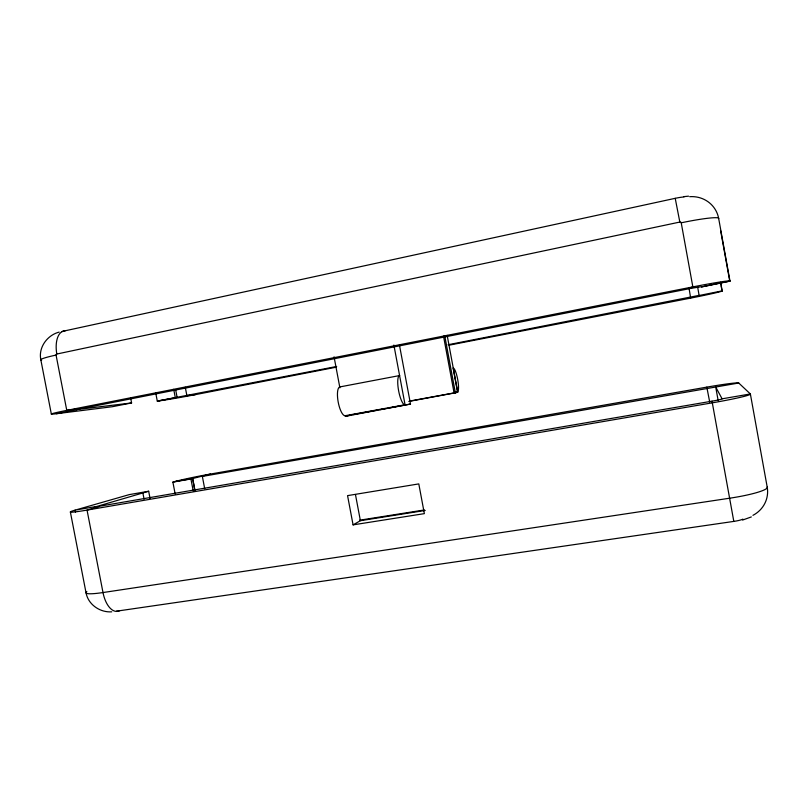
<?xml version="1.0" encoding="UTF-8"?>
<svg xmlns="http://www.w3.org/2000/svg" width="808" height="808" viewBox="0 0 808 808"><rect width="100%" height="100%" fill="white"/><g stroke="black" fill="none" stroke-linecap="round" stroke-linejoin="round"><path stroke-width="1.21" d="M690.658 298.112L689.012 288.001M130.654 398.081L131.593 402.94L76.063 409.666L691.527 288.264L691.628 287.133M699.162 295.354L448.087 344.733M131.593 402.94L112.272 406.727L56.409 413.726A33.976 1.081 -10.1 0 1 66.771 410.373L692.85 286.891A38.935 1.434 -11.2 0 1 729.988 281.093L701.697 286.88L729.988 281.093L718.696 218.574A28.775 27.512 -30.9 0 0 689.689 196.687M449.359 345.137L692.133 297.819A31.754 0.959 -11.1 0 0 722.1 291.031L720.685 282.275M353.076 524.867L424.362 513.635L418.796 483.901L347.561 495.627L353.076 524.867L360.388 520.705L425.23 510.444M751.339 516.928L742.552 520.069M59.146 332.108C47.288 335.148 38.249 347.4 40.824 359.742L51.338 414.029M150.076 498.546L148.672 491.244L94.92 507.01L712.01 401.162A10.423 0.596 -9.7 0 0 722.089 398.819L750.369 393.951L767.196 487.062A28.613 27.25 8.6 0 1 752.945 515.332M99.424 506.475L87.042 510.101A33.906 1.677 -11.4 0 1 75.114 510.131L75.508 512.12M742.905 519.13A10.413 1.636 -8.2 0 1 733.815 521.402L119.584 610.737A24.189 12.443 83.9 0 1 103 592.547L87.042 510.101L712.606 402.778A38.845 2.222 -9.7 0 0 750.369 393.951L738.734 383.012A31.694 1.485 -9.9 0 0 706.808 387.123L210.464 474.044L190.92 478.972L172.882 482.124L175.184 494.082M172.882 482.124L174.679 481.608A27.805 1.192 -11.1 0 1 210.464 474.044M351.621 414.827L345.269 416.342L410.494 404.05L399.404 344.814M447.167 335.37L457.752 392.223L454.126 393.122L443.511 336.118M61.842 331.684A9.141 0.879 -9 0 1 65.418 330.724L675.215 198.324A10.474 1.172 -12.3 0 1 683.962 196.99M41.592 360.216A34.017 2.606 -9.4 0 1 56.065 355.066A1.04 0.929 82.9 0 1 56.812 354.035L679.831 222.059A1.252 1.202 -32.1 0 1 681.306 222.786A38.996 3.464 -12 0 1 718.696 218.574M56.409 413.726L77.316 409.606M691.527 288.264L701.768 286.648M155.712 392.87L157.287 401.101L336.673 366.468M157.287 401.101L177.114 397.364L175.679 389.88M722.241 290.85L699.122 295.506L697.617 286.82M336.401 367.155L194.082 394.89A27.846 0.768 -10.3 0 1 159.166 400.859M453.813 392.415L457.51 391.739A12.08 2.454 79.5 0 0 457.681 379.396A12.08 2.454 79.5 0 0 453.086 367.983L457.51 391.739M409.484 401.091L457.752 392.223M408.798 401.455L455.369 392.819L444.804 336.108M352.844 414.605L377.376 410.111M379.831 409.666L385.961 408.535M388.416 408.091L410.494 404.05M174.679 481.608L192.657 478.467L195.061 491.042M738.734 383.012L202.353 476.417L204.707 488.769M148.672 491.244L129.3 494.607L75.114 510.131L96.091 506.525M359.58 520.211L424.341 509.959M683.942 196.627L688.537 196.172M67.68 410.191L80.487 408.636M195.263 394.668L186.89 395.688L185.274 387.234M111.757 611.828C100.121 612.696 88.244 604.647 86.062 592.92L70.377 512.03M722.089 398.819L715.706 387.032L718.181 400.657M706.808 387.123L709.727 402.182M712.01 401.162L733.815 521.402M56.065 355.066L66.771 410.373M192.607 478.488L194.91 490.496M173.7 389.325L175.286 397.587M190.92 478.972L193.223 490.981M142.875 492.93L144.056 499.102M334.058 356.833L339.895 387.82M355.449 494.486L360.388 520.705M393.88 345.056L405.172 405.374M720.615 230.623L729.786 281.346M720.564 282.548L720.948 284.669M721.14 285.729L722.1 291.031M681.225 222.816L692.85 286.891M679.831 222.059L675.215 198.324M86.87 591.638A33.865 3.939 -12.5 0 0 103 592.547L729.907 498.172A38.794 5.232 -8.5 0 0 767.196 487.062M119.584 610.737A9.09 1.232 -12.8 0 1 116.534 611.03M56.802 354.005A24.291 12.564 75.7 0 1 65.418 330.724M399.606 375.558L339.905 386.911A14.645 4.434 79.4 0 0 338.209 402.152A14.645 4.434 79.4 0 0 345.329 415.686L405.071 404.747A14.847 3.727 79.4 0 1 398.637 390.87A14.847 3.727 79.4 0 1 399.606 375.558"/></g></svg>
